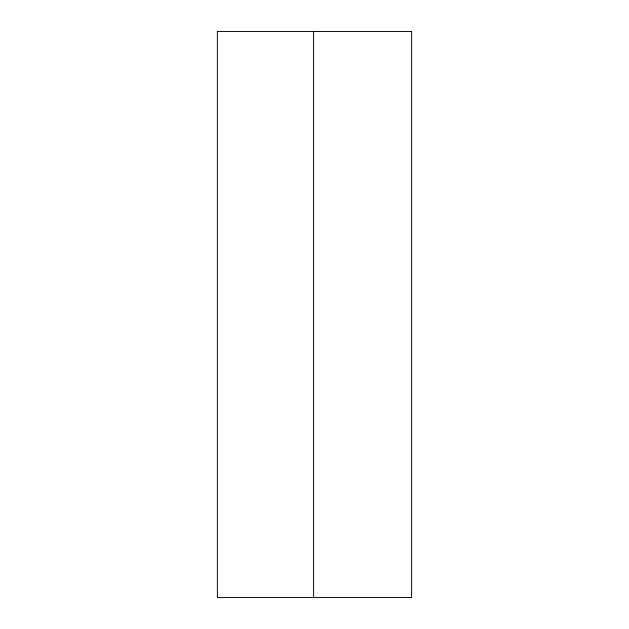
<?xml version="1.0" encoding="UTF-8"?>
<svg xmlns="http://www.w3.org/2000/svg" width="629" height="629" viewBox="0 0 629 629"><rect width="100%" height="100%" fill="white"/><g stroke="black" fill="none" stroke-linecap="round" stroke-linejoin="round"><path stroke-width="0.94" d="M313.572 31.45L313.572 597.55M411.625 31.45L217.375 31.45L217.375 597.55L411.625 597.55L411.625 31.45"/></g></svg>
